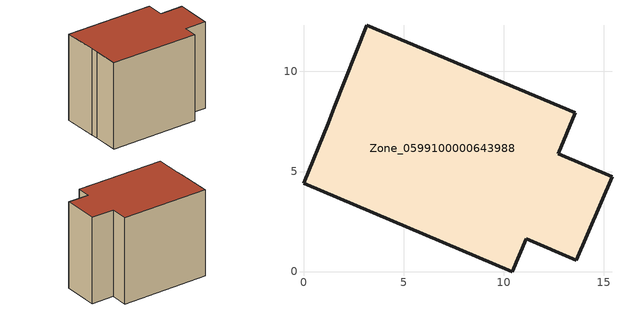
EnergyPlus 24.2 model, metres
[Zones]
Zone_0599100000643988
 floor ground (C_G): 3.17,12.3 13.58,7.93 12.72,5.89 15.41,4.73 13.62,0.57 11.12,1.63 10.44,0 0,4.4 1.23,7.42 1.53,8.21 z0
 wall outside (C_F): 0,4.4 10.44,0 11.12,1.63 13.62,0.57 15.41,4.73 12.72,5.89 13.58,7.93 3.17,12.3 1.53,8.21 1.23,7.42 0,4.4 z0:11.14
 roof outside (C_R): 1.23,7.42 0,4.4 10.44,0 11.12,1.63 13.62,0.57 15.41,4.73 12.72,5.89 13.58,7.93 3.17,12.3 1.53,8.21 z11.14
[BUILDING]
Pand.0599100000643988: North Axis=0; Terrain=City; Loads Convergence Tolerance Value=0.04; Temperature Convergence Tolerance Value=0.4; Solar Distribution=FullExterior; Maximum Number of Warmup Days=25; Minimum Number of Warmup Days=1
[Site:Location]
Rotterdam.The.Hague.AP_ZH_NLD Design_Conditions: Latitude=51.96; Longitude=4.45; Time Zone=1; Elevation=-4.5
[SITE:GROUNDTEMPERATURE:BUILDINGSURFACE]
18, 18, 18, 18, 18, 18, 18, 18, 18, 18, 18, 18
[MATERIAL] Thermal Absorptance=0.9; Solar Absorptance=0.7; Visible Absorptance=0.7
Name | Roughness | Thickness | Conductivity | Density | Specific Heat
G.TI.1946 | MediumSmooth | 0.15 | 1 | 540 | 1210
F.TI.1946 | Rough | 0.3 | 0.857143 | 1920 | 840
R.TI.1946 | MediumRough | 0.2 | 0.1 | 1500 | 1000
[CONSTRUCTION]
C_G: G.TI.1946
C_F: F.TI.1946
C_R: R.TI.1946
[ZONE]
Zone_0599100000643988: Type=1; Multiplier=1; Ceiling Height=Autocalculate; Volume=Autocalculate; Floor Area=autocalculate; Part of Total Floor Area=Yes
[ZONEINFILTRATION:DESIGNFLOWRATE]
Infil_Zone_0599100000643988: Zone or ZoneList or Space or SpaceList=Zone_0599100000643988; Schedule=AlwaysOn; Design Flow Rate Calculation Method=Flow/Area; Flow Rate per Floor Area=0.003; Constant Term Coefficient=1; Temperature Term Coefficient=0; Velocity Term Coefficient=0; Velocity Squared Term Coefficient=0
[HVACTEMPLATE:ZONE:IDEALLOADSAIRSYSTEM]
Zone_0599100000643988: Maximum Heating Supply Air Temperature=50; Minimum Cooling Supply Air Temperature=13; Maximum Heating Supply Air Humidity Ratio=0.0156; Minimum Cooling Supply Air Humidity Ratio=0.0077; Heating Limit=NoLimit; Cooling Limit=NoLimit; Dehumidification Control Type=ConstantSensibleHeatRatio; Cooling Sensible Heat Ratio=0.7; Dehumidification Setpoint=60; Humidification Control Type=None; Humidification Setpoint=30; Outdoor Air Method=None; Outdoor Air Flow Rate per Person=0.00944; Outdoor Air Flow Rate per Zone Floor Area=0; Outdoor Air Flow Rate per Zone=0; Demand Controlled Ventilation Type=None; Outdoor Air Economizer Type=NoEconomizer; Heat Recovery Type=None; Sensible Heat Recovery Effectiveness=0.7; Latent Heat Recovery Effectiveness=0.65
[ZONECONTROL:THERMOSTAT]
ThermostatControl_Zone_0599100000643988: Zone or ZoneList=Zone_0599100000643988; Control Type Schedule=DualSetpointControlType; Control 1=Thermostat_Zone_0599100000643988; Temperature Difference Between Cutout And Setpoint=0
[THERMOSTATSETPOINT:DUALSETPOINT]
Thermostat_Zone_0599100000643988: Heating Setpoint Temperature Schedule=HeatingSetpoint_Zone_0599100000643988; Cooling Setpoint Temperature Schedule=CoolingSetpoint_Zone_0599100000643988
[SCHEDULE:COMPACT]
HeatingSetpoint_Zone_0599100000643988: Through: 12/31, For: AllDays, Until: 24:00, 21
CoolingSetpoint_Zone_0599100000643988: Through: 12/31, For: AllDays, Until: 24:00, 24
DualSetpointControlType: Through: 12/31, For: AllDays, Until: 24:00, 4
AlwaysOn: Through: 12/31, For: AllDays, Until: 24:00, 1
